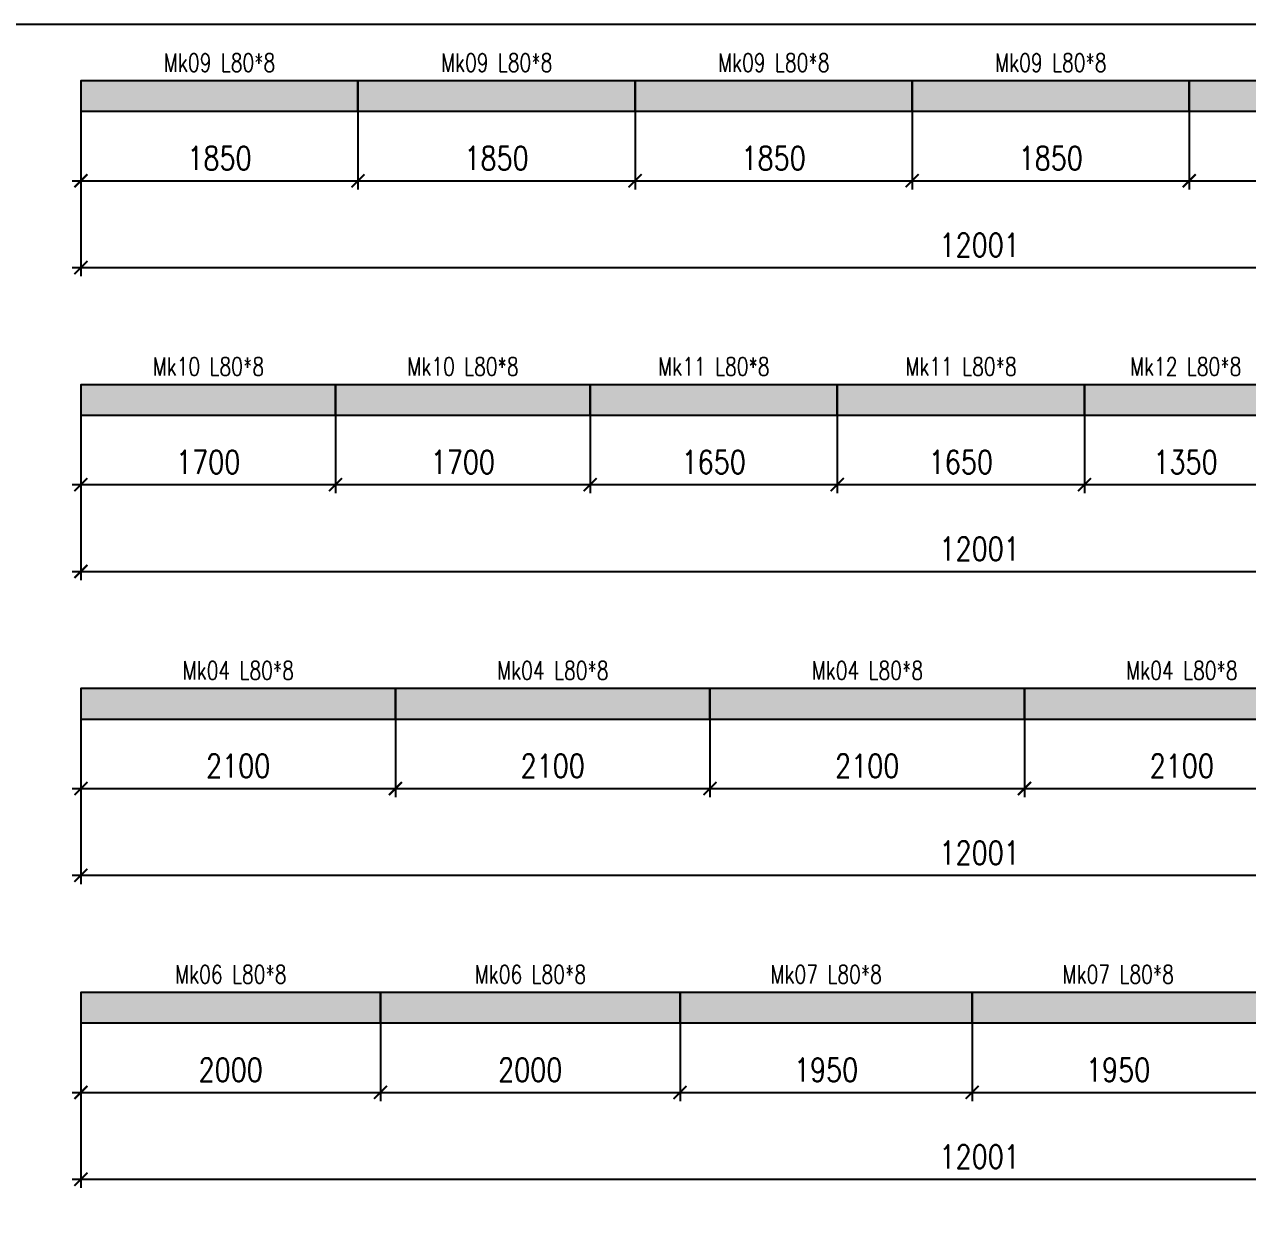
# Model space of a CAD drawing. Header units: millimetres. Extents: x -56 to 421004, y -1 to 91234.
# Drawn here: x 237506 to 245672, y 70540 to 78453 of the extents above; entities that cross this region are included whole.
import ezdxf
from ezdxf.enums import TextEntityAlignment as Align

# ---------------------------------------------------------------- set-up
doc = ezdxf.new("R2010")
doc.units = ezdxf.units.MM
doc.styles.add('EasyCutStyle', font='romans.shx', dxfattribs={"width": 0.8})
doc.styles.add('EasyCutStyleOptimezeBars', font='Romans.shx', dxfattribs={"width": 0.8})
doc.dimstyles.new('EasyCutDimOptimezeBars', dxfattribs={"dimscale": 57.971, "dimtxt": 2.7, "dimasz": 1.5, "dimexe": 1, "dimexo": 0, "dimgap": 1.25, "dimtad": 1, "dimdec": 1, "dimrnd": 0.5, "dimzin": 12, "dimdsep": 46, "dimtxsty": 'EasyCutStyleOptimezeBars', "dimblk": 'ARCHTICK', "dimblk1": 'ARCHTICK', "dimblk2": 'ARCHTICK', "dimcen": 1, "dimdle": 1, "dimclrd": 1, "dimclre": 1, "dimclrt": 3, "dimadec": 3, "dimazin": 0, "dimtfac": 1, "dimtdec": 1, "dimtix": 1, "dimtmove": 0, "dimatfit": 3, "dimfxl": 1, "dimtfill": 1, "dimtolj": 1, "dimtzin": 0, "dimarcsym": 0})

# ---------------------------------------------------------------- blocks, each defined once
blk = doc.blocks.new('_ArchTick')
at = {"color": 0, "linetype": 'ByBlock', "const_width": 0.15}
blk.add_lwpolyline([(-0.5, -0.5), (0.5, 0.5)], dxfattribs=at)
blk = doc.blocks.new('*D1403')
at = {"color": 1, "lineweight": -2}
for p, q in [((237883.3, 77873.4), (237883.3, 77351.7)), ((239733.3, 77873.4), (239733.3, 77351.7)), ((237825.3, 77409.6), (239791.3, 77409.6))]:
    blk.add_line(p, q, dxfattribs=at)
at = {"layer": 'Defpoints', "color": 0}
for p in [(237883.3, 77873.4), (239733.3, 77873.4), (239733.3, 77409.6)]:
    blk.add_point(p, dxfattribs=at)
at = {"color": 1, "lineweight": -2, "xscale": 86.9637, "yscale": 86.9637, "zscale": 86.9637, "rotation": 180}
blk.add_blockref('_ArchTick', (237883.3, 77409.6), dxfattribs=at)
at = {"color": 1, "lineweight": -2, "xscale": 86.9637, "yscale": 86.9637, "zscale": 86.9637}
blk.add_blockref('_ArchTick', (239733.3, 77409.6), dxfattribs=at)
at = {"color": 3, "insert": (238808.3, 77560.4), "char_height": 156.53, "attachment_point": 5, "style": 'EasyCutStyleOptimezeBars', "bg_fill": 3, "box_fill_scale": 1.1, "bg_fill_color": 256, "bg_fill_true_color": 13158600, "bg_fill_transparency": 3211264}
blk.add_mtext('\\A1;1850', dxfattribs=at)
blk = doc.blocks.new('*D1404')
at = {"color": 1, "lineweight": -2}
for p, q in [((239733.3, 77873.4), (239733.3, 77351.7)), ((241583.3, 77873.4), (241583.3, 77351.7)), ((239675.3, 77409.6), (241641.3, 77409.6))]:
    blk.add_line(p, q, dxfattribs=at)
at = {"layer": 'Defpoints', "color": 0}
for p in [(239733.3, 77873.4), (241583.3, 77873.4), (241583.3, 77409.6)]:
    blk.add_point(p, dxfattribs=at)
at = {"color": 1, "lineweight": -2, "xscale": 86.9637, "yscale": 86.9637, "zscale": 86.9637, "rotation": 180}
blk.add_blockref('_ArchTick', (239733.3, 77409.6), dxfattribs=at)
at = {"color": 1, "lineweight": -2, "xscale": 86.9637, "yscale": 86.9637, "zscale": 86.9637}
blk.add_blockref('_ArchTick', (241583.3, 77409.6), dxfattribs=at)
at = {"color": 3, "insert": (240658.3, 77560.4), "char_height": 156.53, "attachment_point": 5, "style": 'EasyCutStyleOptimezeBars', "bg_fill": 3, "box_fill_scale": 1.1, "bg_fill_color": 256, "bg_fill_true_color": 13158600, "bg_fill_transparency": 12968988}
blk.add_mtext('\\A1;1850', dxfattribs=at)
blk = doc.blocks.new('*D1405')
at = {"color": 1, "lineweight": -2}
for p, q in [((241583.3, 77873.4), (241583.3, 77351.7)), ((243433.3, 77873.4), (243433.3, 77351.7)), ((241525.3, 77409.6), (243491.3, 77409.6))]:
    blk.add_line(p, q, dxfattribs=at)
at = {"layer": 'Defpoints', "color": 0}
for p in [(241583.3, 77873.4), (243433.3, 77873.4), (243433.3, 77409.6)]:
    blk.add_point(p, dxfattribs=at)
at = {"color": 1, "lineweight": -2, "xscale": 86.9637, "yscale": 86.9637, "zscale": 86.9637, "rotation": 180}
blk.add_blockref('_ArchTick', (241583.3, 77409.6), dxfattribs=at)
at = {"color": 1, "lineweight": -2, "xscale": 86.9637, "yscale": 86.9637, "zscale": 86.9637}
blk.add_blockref('_ArchTick', (243433.3, 77409.6), dxfattribs=at)
at = {"color": 3, "insert": (242508.3, 77560.4), "char_height": 156.53, "attachment_point": 5, "style": 'EasyCutStyleOptimezeBars', "bg_fill": 3, "box_fill_scale": 1.1, "bg_fill_color": 256, "bg_fill_true_color": 13158600, "bg_fill_transparency": 3211264}
blk.add_mtext('\\A1;1850', dxfattribs=at)
blk = doc.blocks.new('*D1406')
at = {"color": 1, "lineweight": -2}
for p, q in [((243433.3, 77873.4), (243433.3, 77351.7)), ((245283.3, 77873.4), (245283.3, 77351.7)), ((243375.3, 77409.6), (245341.3, 77409.6))]:
    blk.add_line(p, q, dxfattribs=at)
at = {"layer": 'Defpoints', "color": 0}
for p in [(243433.3, 77873.4), (245283.3, 77873.4), (245283.3, 77409.6)]:
    blk.add_point(p, dxfattribs=at)
at = {"color": 1, "lineweight": -2, "xscale": 86.9637, "yscale": 86.9637, "zscale": 86.9637, "rotation": 180}
blk.add_blockref('_ArchTick', (243433.3, 77409.6), dxfattribs=at)
at = {"color": 1, "lineweight": -2, "xscale": 86.9637, "yscale": 86.9637, "zscale": 86.9637}
blk.add_blockref('_ArchTick', (245283.3, 77409.6), dxfattribs=at)
at = {"color": 3, "insert": (244358.3, 77560.4), "char_height": 156.53, "attachment_point": 5, "style": 'EasyCutStyleOptimezeBars', "bg_fill": 3, "box_fill_scale": 1.1, "bg_fill_color": 256, "bg_fill_true_color": 13158600, "bg_fill_transparency": 0}
blk.add_mtext('\\A1;1850', dxfattribs=at)
blk = doc.blocks.new('*D1407')
at = {"color": 1, "lineweight": -2}
for p, q in [((245283.3, 77873.4), (245283.3, 77351.7)), ((246983.3, 77873.4), (246983.3, 77351.7)), ((245225.3, 77409.6), (247041.3, 77409.6))]:
    blk.add_line(p, q, dxfattribs=at)
at = {"layer": 'Defpoints', "color": 0}
for p in [(245283.3, 77873.4), (246983.3, 77873.4), (246983.3, 77409.6)]:
    blk.add_point(p, dxfattribs=at)
at = {"color": 1, "lineweight": -2, "xscale": 86.9637, "yscale": 86.9637, "zscale": 86.9637, "rotation": 180}
blk.add_blockref('_ArchTick', (245283.3, 77409.6), dxfattribs=at)
at = {"color": 1, "lineweight": -2, "xscale": 86.9637, "yscale": 86.9637, "zscale": 86.9637}
blk.add_blockref('_ArchTick', (246983.3, 77409.6), dxfattribs=at)
at = {"color": 3, "insert": (246133.3, 77560.4), "char_height": 156.53, "attachment_point": 5, "style": 'EasyCutStyleOptimezeBars', "bg_fill": 3, "box_fill_scale": 1.1, "bg_fill_color": 256, "bg_fill_true_color": 13158600, "bg_fill_transparency": 13262240}
blk.add_mtext('\\A1;1700', dxfattribs=at)
blk = doc.blocks.new('*D1411')
at = {"color": 1, "lineweight": -2}
for p, q in [((237883.3, 77873.4), (237883.3, 76771.9)), ((249884.3, 77873.4), (249884.3, 76771.9)), ((237825.3, 76829.9), (249942.3, 76829.9))]:
    blk.add_line(p, q, dxfattribs=at)
at = {"layer": 'Defpoints', "color": 0}
for p in [(237883.3, 77873.4), (249884.3, 77873.4), (249884.3, 76829.9)]:
    blk.add_point(p, dxfattribs=at)
at = {"color": 1, "lineweight": -2, "xscale": 86.9637, "yscale": 86.9637, "zscale": 86.9637, "rotation": 180}
blk.add_blockref('_ArchTick', (237883.3, 76829.9), dxfattribs=at)
at = {"color": 1, "lineweight": -2, "xscale": 86.9637, "yscale": 86.9637, "zscale": 86.9637}
blk.add_blockref('_ArchTick', (249884.3, 76829.9), dxfattribs=at)
at = {"color": 3, "insert": (243883.8, 76980.6), "char_height": 156.53, "attachment_point": 5, "style": 'EasyCutStyleOptimezeBars', "bg_fill": 3, "box_fill_scale": 1.1, "bg_fill_color": 256, "bg_fill_true_color": 13158600, "bg_fill_transparency": 4837208}
blk.add_mtext('\\A1;12001', dxfattribs=at)
blk = doc.blocks.new('*D1412')
at = {"color": 1, "lineweight": -2}
for p, q in [((237883.3, 75844.3), (237883.3, 75322.5)), ((239583.3, 75844.3), (239583.3, 75322.5)), ((237825.3, 75380.5), (239641.3, 75380.5))]:
    blk.add_line(p, q, dxfattribs=at)
at = {"layer": 'Defpoints', "color": 0}
for p in [(237883.3, 75844.3), (239583.3, 75844.3), (239583.3, 75380.5)]:
    blk.add_point(p, dxfattribs=at)
at = {"color": 1, "lineweight": -2, "xscale": 86.9637, "yscale": 86.9637, "zscale": 86.9637, "rotation": 180}
blk.add_blockref('_ArchTick', (237883.3, 75380.5), dxfattribs=at)
at = {"color": 1, "lineweight": -2, "xscale": 86.9637, "yscale": 86.9637, "zscale": 86.9637}
blk.add_blockref('_ArchTick', (239583.3, 75380.5), dxfattribs=at)
at = {"color": 3, "insert": (238733.3, 75531.2), "char_height": 156.53, "attachment_point": 5, "style": 'EasyCutStyleOptimezeBars', "bg_fill": 3, "box_fill_scale": 1.1, "bg_fill_color": 256, "bg_fill_true_color": 13158600, "bg_fill_transparency": 13158460}
blk.add_mtext('\\A1;1700', dxfattribs=at)
blk = doc.blocks.new('*D1413')
at = {"color": 1, "lineweight": -2}
for p, q in [((239583.3, 75844.3), (239583.3, 75322.5)), ((241283.3, 75844.3), (241283.3, 75322.5)), ((239525.3, 75380.5), (241341.3, 75380.5))]:
    blk.add_line(p, q, dxfattribs=at)
at = {"layer": 'Defpoints', "color": 0}
for p in [(239583.3, 75844.3), (241283.3, 75844.3), (241283.3, 75380.5)]:
    blk.add_point(p, dxfattribs=at)
at = {"color": 1, "lineweight": -2, "xscale": 86.9637, "yscale": 86.9637, "zscale": 86.9637, "rotation": 180}
blk.add_blockref('_ArchTick', (239583.3, 75380.5), dxfattribs=at)
at = {"color": 1, "lineweight": -2, "xscale": 86.9637, "yscale": 86.9637, "zscale": 86.9637}
blk.add_blockref('_ArchTick', (241283.3, 75380.5), dxfattribs=at)
at = {"color": 3, "insert": (240433.3, 75531.2), "char_height": 156.53, "attachment_point": 5, "style": 'EasyCutStyleOptimezeBars', "bg_fill": 3, "box_fill_scale": 1.1, "bg_fill_color": 256, "bg_fill_true_color": 13158600, "bg_fill_transparency": 15591304}
blk.add_mtext('\\A1;1700', dxfattribs=at)
blk = doc.blocks.new('*D1414')
at = {"color": 1, "lineweight": -2}
for p, q in [((241283.3, 75844.3), (241283.3, 75322.5)), ((242933.3, 75844.3), (242933.3, 75322.5)), ((241225.3, 75380.5), (242991.3, 75380.5))]:
    blk.add_line(p, q, dxfattribs=at)
at = {"layer": 'Defpoints', "color": 0}
for p in [(241283.3, 75844.3), (242933.3, 75844.3), (242933.3, 75380.5)]:
    blk.add_point(p, dxfattribs=at)
at = {"color": 1, "lineweight": -2, "xscale": 86.9637, "yscale": 86.9637, "zscale": 86.9637, "rotation": 180}
blk.add_blockref('_ArchTick', (241283.3, 75380.5), dxfattribs=at)
at = {"color": 1, "lineweight": -2, "xscale": 86.9637, "yscale": 86.9637, "zscale": 86.9637}
blk.add_blockref('_ArchTick', (242933.3, 75380.5), dxfattribs=at)
at = {"color": 3, "insert": (242108.3, 75531.2), "char_height": 156.53, "attachment_point": 5, "style": 'EasyCutStyleOptimezeBars', "bg_fill": 3, "box_fill_scale": 1.1, "bg_fill_color": 256, "bg_fill_true_color": 13158600, "bg_fill_transparency": 13549520}
blk.add_mtext('\\A1;1650', dxfattribs=at)
blk = doc.blocks.new('*D1415')
at = {"color": 1, "lineweight": -2}
for p, q in [((242933.3, 75844.3), (242933.3, 75322.5)), ((244583.3, 75844.3), (244583.3, 75322.5)), ((242875.3, 75380.5), (244641.3, 75380.5))]:
    blk.add_line(p, q, dxfattribs=at)
at = {"layer": 'Defpoints', "color": 0}
for p in [(242933.3, 75844.3), (244583.3, 75844.3), (244583.3, 75380.5)]:
    blk.add_point(p, dxfattribs=at)
at = {"color": 1, "lineweight": -2, "xscale": 86.9637, "yscale": 86.9637, "zscale": 86.9637, "rotation": 180}
blk.add_blockref('_ArchTick', (242933.3, 75380.5), dxfattribs=at)
at = {"color": 1, "lineweight": -2, "xscale": 86.9637, "yscale": 86.9637, "zscale": 86.9637}
blk.add_blockref('_ArchTick', (244583.3, 75380.5), dxfattribs=at)
at = {"color": 3, "insert": (243758.3, 75531.2), "char_height": 156.53, "attachment_point": 5, "style": 'EasyCutStyleOptimezeBars', "bg_fill": 3, "box_fill_scale": 1.1, "bg_fill_color": 256, "bg_fill_true_color": 13158600, "bg_fill_transparency": 4259909}
blk.add_mtext('\\A1;1650', dxfattribs=at)
blk = doc.blocks.new('*D1416')
at = {"color": 1, "lineweight": -2}
for p, q in [((244583.3, 75844.3), (244583.3, 75322.5)), ((245933.3, 75844.3), (245933.3, 75322.5)), ((244525.3, 75380.5), (245991.3, 75380.5))]:
    blk.add_line(p, q, dxfattribs=at)
at = {"layer": 'Defpoints', "color": 0}
for p in [(244583.3, 75844.3), (245933.3, 75844.3), (245933.3, 75380.5)]:
    blk.add_point(p, dxfattribs=at)
at = {"color": 1, "lineweight": -2, "xscale": 86.9637, "yscale": 86.9637, "zscale": 86.9637, "rotation": 180}
blk.add_blockref('_ArchTick', (244583.3, 75380.5), dxfattribs=at)
at = {"color": 1, "lineweight": -2, "xscale": 86.9637, "yscale": 86.9637, "zscale": 86.9637}
blk.add_blockref('_ArchTick', (245933.3, 75380.5), dxfattribs=at)
at = {"color": 3, "insert": (245258.3, 75531.2), "char_height": 156.53, "attachment_point": 5, "style": 'EasyCutStyleOptimezeBars', "bg_fill": 3, "box_fill_scale": 1.1, "bg_fill_color": 256, "bg_fill_true_color": 13158600, "bg_fill_transparency": 0}
blk.add_mtext('\\A1;1350', dxfattribs=at)
blk = doc.blocks.new('*D1421')
at = {"color": 1, "lineweight": -2}
for p, q in [((237883.3, 75844.3), (237883.3, 74742.7)), ((249884.3, 75844.3), (249884.3, 74742.7)), ((237825.3, 74800.7), (249942.3, 74800.7))]:
    blk.add_line(p, q, dxfattribs=at)
at = {"layer": 'Defpoints', "color": 0}
for p in [(237883.3, 75844.3), (249884.3, 75844.3), (249884.3, 74800.7)]:
    blk.add_point(p, dxfattribs=at)
at = {"color": 1, "lineweight": -2, "xscale": 86.9637, "yscale": 86.9637, "zscale": 86.9637, "rotation": 180}
blk.add_blockref('_ArchTick', (237883.3, 74800.7), dxfattribs=at)
at = {"color": 1, "lineweight": -2, "xscale": 86.9637, "yscale": 86.9637, "zscale": 86.9637}
blk.add_blockref('_ArchTick', (249884.3, 74800.7), dxfattribs=at)
at = {"color": 3, "insert": (243883.8, 74951.5), "char_height": 156.53, "attachment_point": 5, "style": 'EasyCutStyleOptimezeBars', "bg_fill": 3, "box_fill_scale": 1.1, "bg_fill_color": 256, "bg_fill_true_color": 13158600, "bg_fill_transparency": 13635904}
blk.add_mtext('\\A1;12001', dxfattribs=at)
blk = doc.blocks.new('*D1422')
at = {"color": 1, "lineweight": -2}
for p, q in [((237883.3, 73815.1), (237883.3, 73293.4)), ((239983.3, 73815.1), (239983.3, 73293.4)), ((237825.3, 73351.3), (240041.3, 73351.3))]:
    blk.add_line(p, q, dxfattribs=at)
at = {"layer": 'Defpoints', "color": 0}
for p in [(237883.3, 73815.1), (239983.3, 73815.1), (239983.3, 73351.3)]:
    blk.add_point(p, dxfattribs=at)
at = {"color": 1, "lineweight": -2, "xscale": 86.9637, "yscale": 86.9637, "zscale": 86.9637, "rotation": 180}
blk.add_blockref('_ArchTick', (237883.3, 73351.3), dxfattribs=at)
at = {"color": 1, "lineweight": -2, "xscale": 86.9637, "yscale": 86.9637, "zscale": 86.9637}
blk.add_blockref('_ArchTick', (239983.3, 73351.3), dxfattribs=at)
at = {"color": 3, "insert": (238933.3, 73502.1), "char_height": 156.53, "attachment_point": 5, "style": 'EasyCutStyleOptimezeBars', "bg_fill": 3, "box_fill_scale": 1.1, "bg_fill_color": 256, "bg_fill_true_color": 13158600, "bg_fill_transparency": 16640427}
blk.add_mtext('\\A1;2100', dxfattribs=at)
blk = doc.blocks.new('*D1423')
at = {"color": 1, "lineweight": -2}
for p, q in [((239983.3, 73815.1), (239983.3, 73293.4)), ((242083.3, 73815.1), (242083.3, 73293.4)), ((239925.3, 73351.3), (242141.3, 73351.3))]:
    blk.add_line(p, q, dxfattribs=at)
at = {"layer": 'Defpoints', "color": 0}
for p in [(239983.3, 73815.1), (242083.3, 73815.1), (242083.3, 73351.3)]:
    blk.add_point(p, dxfattribs=at)
at = {"color": 1, "lineweight": -2, "xscale": 86.9637, "yscale": 86.9637, "zscale": 86.9637, "rotation": 180}
blk.add_blockref('_ArchTick', (239983.3, 73351.3), dxfattribs=at)
at = {"color": 1, "lineweight": -2, "xscale": 86.9637, "yscale": 86.9637, "zscale": 86.9637}
blk.add_blockref('_ArchTick', (242083.3, 73351.3), dxfattribs=at)
at = {"color": 3, "insert": (241033.3, 73502.1), "char_height": 156.53, "attachment_point": 5, "style": 'EasyCutStyleOptimezeBars', "bg_fill": 3, "box_fill_scale": 1.1, "bg_fill_color": 256, "bg_fill_true_color": 13158600, "bg_fill_transparency": 1813408}
blk.add_mtext('\\A1;2100', dxfattribs=at)
blk = doc.blocks.new('*D1424')
at = {"color": 1, "lineweight": -2}
for p, q in [((242083.3, 73815.1), (242083.3, 73293.4)), ((244183.3, 73815.1), (244183.3, 73293.4)), ((242025.3, 73351.3), (244241.3, 73351.3))]:
    blk.add_line(p, q, dxfattribs=at)
at = {"layer": 'Defpoints', "color": 0}
for p in [(242083.3, 73815.1), (244183.3, 73815.1), (244183.3, 73351.3)]:
    blk.add_point(p, dxfattribs=at)
at = {"color": 1, "lineweight": -2, "xscale": 86.9637, "yscale": 86.9637, "zscale": 86.9637, "rotation": 180}
blk.add_blockref('_ArchTick', (242083.3, 73351.3), dxfattribs=at)
at = {"color": 1, "lineweight": -2, "xscale": 86.9637, "yscale": 86.9637, "zscale": 86.9637}
blk.add_blockref('_ArchTick', (244183.3, 73351.3), dxfattribs=at)
at = {"color": 3, "insert": (243133.3, 73502.1), "char_height": 156.53, "attachment_point": 5, "style": 'EasyCutStyleOptimezeBars', "bg_fill": 3, "box_fill_scale": 1.1, "bg_fill_color": 256, "bg_fill_true_color": 13158600, "bg_fill_transparency": 13799952}
blk.add_mtext('\\A1;2100', dxfattribs=at)
blk = doc.blocks.new('*D1425')
at = {"color": 1, "lineweight": -2}
for p, q in [((244183.3, 73815.1), (244183.3, 73293.4)), ((246283.3, 73815.1), (246283.3, 73293.4)), ((244125.3, 73351.3), (246341.3, 73351.3))]:
    blk.add_line(p, q, dxfattribs=at)
at = {"layer": 'Defpoints', "color": 0}
for p in [(244183.3, 73815.1), (246283.3, 73815.1), (246283.3, 73351.3)]:
    blk.add_point(p, dxfattribs=at)
at = {"color": 1, "lineweight": -2, "xscale": 86.9637, "yscale": 86.9637, "zscale": 86.9637, "rotation": 180}
blk.add_blockref('_ArchTick', (244183.3, 73351.3), dxfattribs=at)
at = {"color": 1, "lineweight": -2, "xscale": 86.9637, "yscale": 86.9637, "zscale": 86.9637}
blk.add_blockref('_ArchTick', (246283.3, 73351.3), dxfattribs=at)
at = {"color": 3, "insert": (245233.3, 73502.1), "char_height": 156.53, "attachment_point": 5, "style": 'EasyCutStyleOptimezeBars', "bg_fill": 3, "box_fill_scale": 1.1, "bg_fill_color": 256, "bg_fill_true_color": 13158600, "bg_fill_transparency": 13808480}
blk.add_mtext('\\A1;2100', dxfattribs=at)
blk = doc.blocks.new('*D1429')
at = {"color": 1, "lineweight": -2}
for p, q in [((237883.3, 73815.1), (237883.3, 72713.6)), ((249884.3, 73815.1), (249884.3, 72713.6)), ((237825.3, 72771.6), (249942.3, 72771.6))]:
    blk.add_line(p, q, dxfattribs=at)
at = {"layer": 'Defpoints', "color": 0}
for p in [(237883.3, 73815.1), (249884.3, 73815.1), (249884.3, 72771.6)]:
    blk.add_point(p, dxfattribs=at)
at = {"color": 1, "lineweight": -2, "xscale": 86.9637, "yscale": 86.9637, "zscale": 86.9637, "rotation": 180}
blk.add_blockref('_ArchTick', (237883.3, 72771.6), dxfattribs=at)
at = {"color": 1, "lineweight": -2, "xscale": 86.9637, "yscale": 86.9637, "zscale": 86.9637}
blk.add_blockref('_ArchTick', (249884.3, 72771.6), dxfattribs=at)
at = {"color": 3, "insert": (243883.8, 72922.3), "char_height": 156.53, "attachment_point": 5, "style": 'EasyCutStyleOptimezeBars', "bg_fill": 3, "box_fill_scale": 1.1, "bg_fill_color": 256, "bg_fill_true_color": 13158600, "bg_fill_transparency": 13876240}
blk.add_mtext('\\A1;12001', dxfattribs=at)
blk = doc.blocks.new('*D1430')
at = {"color": 1, "lineweight": -2}
for p, q in [((237883.3, 71786), (237883.3, 71264.2)), ((239883.3, 71786), (239883.3, 71264.2)), ((237825.3, 71322.2), (239941.3, 71322.2))]:
    blk.add_line(p, q, dxfattribs=at)
at = {"layer": 'Defpoints', "color": 0}
for p in [(237883.3, 71786), (239883.3, 71786), (239883.3, 71322.2)]:
    blk.add_point(p, dxfattribs=at)
at = {"color": 1, "lineweight": -2, "xscale": 86.9637, "yscale": 86.9637, "zscale": 86.9637, "rotation": 180}
blk.add_blockref('_ArchTick', (237883.3, 71322.2), dxfattribs=at)
at = {"color": 1, "lineweight": -2, "xscale": 86.9637, "yscale": 86.9637, "zscale": 86.9637}
blk.add_blockref('_ArchTick', (239883.3, 71322.2), dxfattribs=at)
at = {"color": 3, "insert": (238883.3, 71472.9), "char_height": 156.53, "attachment_point": 5, "style": 'EasyCutStyleOptimezeBars', "bg_fill": 3, "box_fill_scale": 1.1, "bg_fill_color": 256, "bg_fill_true_color": 13158600, "bg_fill_transparency": 15598012}
blk.add_mtext('\\A1;2000', dxfattribs=at)
blk = doc.blocks.new('*D1431')
at = {"color": 1, "lineweight": -2}
for p, q in [((239883.3, 71786), (239883.3, 71264.2)), ((241883.3, 71786), (241883.3, 71264.2)), ((239825.3, 71322.2), (241941.3, 71322.2))]:
    blk.add_line(p, q, dxfattribs=at)
at = {"layer": 'Defpoints', "color": 0}
for p in [(239883.3, 71786), (241883.3, 71786), (241883.3, 71322.2)]:
    blk.add_point(p, dxfattribs=at)
at = {"color": 1, "lineweight": -2, "xscale": 86.9637, "yscale": 86.9637, "zscale": 86.9637, "rotation": 180}
blk.add_blockref('_ArchTick', (239883.3, 71322.2), dxfattribs=at)
at = {"color": 1, "lineweight": -2, "xscale": 86.9637, "yscale": 86.9637, "zscale": 86.9637}
blk.add_blockref('_ArchTick', (241883.3, 71322.2), dxfattribs=at)
at = {"color": 3, "insert": (240883.3, 71472.9), "char_height": 156.53, "attachment_point": 5, "style": 'EasyCutStyleOptimezeBars', "bg_fill": 3, "box_fill_scale": 1.1, "bg_fill_color": 256, "bg_fill_true_color": 13158600, "bg_fill_transparency": 2003288}
blk.add_mtext('\\A1;2000', dxfattribs=at)
blk = doc.blocks.new('*D1432')
at = {"color": 1, "lineweight": -2}
for p, q in [((241883.3, 71786), (241883.3, 71264.2)), ((243833.3, 71786), (243833.3, 71264.2)), ((241825.3, 71322.2), (243891.3, 71322.2))]:
    blk.add_line(p, q, dxfattribs=at)
at = {"layer": 'Defpoints', "color": 0}
for p in [(241883.3, 71786), (243833.3, 71786), (243833.3, 71322.2)]:
    blk.add_point(p, dxfattribs=at)
at = {"color": 1, "lineweight": -2, "xscale": 86.9637, "yscale": 86.9637, "zscale": 86.9637, "rotation": 180}
blk.add_blockref('_ArchTick', (241883.3, 71322.2), dxfattribs=at)
at = {"color": 1, "lineweight": -2, "xscale": 86.9637, "yscale": 86.9637, "zscale": 86.9637}
blk.add_blockref('_ArchTick', (243833.3, 71322.2), dxfattribs=at)
at = {"color": 3, "insert": (242858.3, 71472.9), "char_height": 156.53, "attachment_point": 5, "style": 'EasyCutStyleOptimezeBars', "bg_fill": 3, "box_fill_scale": 1.1, "bg_fill_color": 256, "bg_fill_true_color": 13158600, "bg_fill_transparency": 15601108}
blk.add_mtext('\\A1;1950', dxfattribs=at)
blk = doc.blocks.new('*D1433')
at = {"color": 1, "lineweight": -2}
for p, q in [((243833.3, 71786), (243833.3, 71264.2)), ((245783.3, 71786), (245783.3, 71264.2)), ((243775.3, 71322.2), (245841.3, 71322.2))]:
    blk.add_line(p, q, dxfattribs=at)
at = {"layer": 'Defpoints', "color": 0}
for p in [(243833.3, 71786), (245783.3, 71786), (245783.3, 71322.2)]:
    blk.add_point(p, dxfattribs=at)
at = {"color": 1, "lineweight": -2, "xscale": 86.9637, "yscale": 86.9637, "zscale": 86.9637, "rotation": 180}
blk.add_blockref('_ArchTick', (243833.3, 71322.2), dxfattribs=at)
at = {"color": 1, "lineweight": -2, "xscale": 86.9637, "yscale": 86.9637, "zscale": 86.9637}
blk.add_blockref('_ArchTick', (245783.3, 71322.2), dxfattribs=at)
at = {"color": 3, "insert": (244808.3, 71472.9), "char_height": 156.53, "attachment_point": 5, "style": 'EasyCutStyleOptimezeBars', "bg_fill": 3, "box_fill_scale": 1.1, "bg_fill_color": 256, "bg_fill_true_color": 13158600, "bg_fill_transparency": 0}
blk.add_mtext('\\A1;1950', dxfattribs=at)
blk = doc.blocks.new('*D1437')
at = {"color": 1, "lineweight": -2}
for p, q in [((237883.3, 71786), (237883.3, 70684.4)), ((249884.3, 71786), (249884.3, 70684.4)), ((237825.3, 70742.4), (249942.3, 70742.4))]:
    blk.add_line(p, q, dxfattribs=at)
at = {"layer": 'Defpoints', "color": 0}
for p in [(237883.3, 71786), (249884.3, 71786), (249884.3, 70742.4)]:
    blk.add_point(p, dxfattribs=at)
at = {"color": 1, "lineweight": -2, "xscale": 86.9637, "yscale": 86.9637, "zscale": 86.9637, "rotation": 180}
blk.add_blockref('_ArchTick', (237883.3, 70742.4), dxfattribs=at)
at = {"color": 1, "lineweight": -2, "xscale": 86.9637, "yscale": 86.9637, "zscale": 86.9637}
blk.add_blockref('_ArchTick', (249884.3, 70742.4), dxfattribs=at)
at = {"color": 3, "insert": (243883.8, 70893.2), "char_height": 156.53, "attachment_point": 5, "style": 'EasyCutStyleOptimezeBars', "bg_fill": 3, "box_fill_scale": 1.1, "bg_fill_color": 256, "bg_fill_true_color": 13158600, "bg_fill_transparency": 13693740}
blk.add_mtext('\\A1;12001', dxfattribs=at)

msp = doc.modelspace()

# ---------------------------------------------------------------- linework, layer by layer
at = {"color": 5}
msp.add_lwpolyline([(233245.22, 66278.28), (250464.03, 66278.28), (250464.03, 78453.2), (233245.22, 78453.2)], close=True, dxfattribs=at)
at = {"color": 231, "true_color": 0xfd58be}
for points in [[(237883.28, 77873.44), (249884.28, 77873.44), (249884.28, 78076.36), (237883.28, 78076.36)], [(237883.28, 75844.29), (249884.28, 75844.29), (249884.28, 76047.2), (237883.28, 76047.2)], [(237883.28, 73815.14), (249884.28, 73815.14), (249884.28, 74018.05), (237883.28, 74018.05)], [(237883.28, 71785.98), (249884.28, 71785.98), (249884.28, 71988.9), (237883.28, 71988.9)]]:
    msp.add_lwpolyline(points, close=True, dxfattribs=at)
at = {"color": 7}
for points in [[(237883.28, 77873.44), (239733.28, 77873.44), (239733.28, 78076.36), (237883.28, 78076.36)], [(239733.28, 77873.44), (241583.28, 77873.44), (241583.28, 78076.36), (239733.28, 78076.36)], [(241583.28, 77873.44), (243433.28, 77873.44), (243433.28, 78076.36), (241583.28, 78076.36)], [(243433.28, 77873.44), (245283.28, 77873.44), (245283.28, 78076.36), (243433.28, 78076.36)], [(245283.28, 77873.44), (246983.28, 77873.44), (246983.28, 78076.36), (245283.28, 78076.36)], [(237883.28, 75844.29), (239583.28, 75844.29), (239583.28, 76047.2), (237883.28, 76047.2)], [(239583.28, 75844.29), (241283.28, 75844.29), (241283.28, 76047.2), (239583.28, 76047.2)], [(241283.28, 75844.29), (242933.28, 75844.29), (242933.28, 76047.2), (241283.28, 76047.2)], [(242933.28, 75844.29), (244583.28, 75844.29), (244583.28, 76047.2), (242933.28, 76047.2)], [(244583.28, 75844.29), (245933.28, 75844.29), (245933.28, 76047.2), (244583.28, 76047.2)], [(237883.28, 73815.14), (239983.28, 73815.14), (239983.28, 74018.05), (237883.28, 74018.05)], [(239983.28, 73815.14), (242083.28, 73815.14), (242083.28, 74018.05), (239983.28, 74018.05)], [(242083.28, 73815.14), (244183.28, 73815.14), (244183.28, 74018.05), (242083.28, 74018.05)], [(244183.28, 73815.14), (246283.28, 73815.14), (246283.28, 74018.05), (244183.28, 74018.05)], [(237883.28, 71785.98), (239883.28, 71785.98), (239883.28, 71988.9), (237883.28, 71988.9)], [(239883.28, 71785.98), (241883.28, 71785.98), (241883.28, 71988.9), (239883.28, 71988.9)], [(241883.28, 71785.98), (243833.28, 71785.98), (243833.28, 71988.9), (241883.28, 71988.9)], [(243833.28, 71785.98), (245783.28, 71785.98), (245783.28, 71988.9), (243833.28, 71988.9)]]:
    msp.add_lwpolyline(points, close=True, dxfattribs=at)
at = {"color": 54, "true_color": 0x9f8817}
for points in [[(237883.28, 77873.44), (239733.28, 77873.44), (237883.28, 78076.36), (239733.28, 78076.36)], [(239733.28, 77873.44), (241583.28, 77873.44), (239733.28, 78076.36), (241583.28, 78076.36)], [(241583.28, 77873.44), (243433.28, 77873.44), (241583.28, 78076.36), (243433.28, 78076.36)], [(243433.28, 77873.44), (245283.28, 77873.44), (243433.28, 78076.36), (245283.28, 78076.36)]]:
    msp.add_solid(points, dxfattribs=at)
at = {"color": 44, "true_color": 0x9c7d17}
for points in [[(245283.28, 77873.44), (246983.28, 77873.44), (245283.28, 78076.36), (246983.28, 78076.36)], [(237883.28, 75844.29), (239583.28, 75844.29), (237883.28, 76047.2), (239583.28, 76047.2)], [(239583.28, 75844.29), (241283.28, 75844.29), (239583.28, 76047.2), (241283.28, 76047.2)]]:
    msp.add_solid(points, dxfattribs=at)
at = {"color": 44, "true_color": 0x9b7917}
for points in [[(241283.28, 75844.29), (242933.28, 75844.29), (241283.28, 76047.2), (242933.28, 76047.2)], [(242933.28, 75844.29), (244583.28, 75844.29), (242933.28, 76047.2), (244583.28, 76047.2)]]:
    msp.add_solid(points, dxfattribs=at)
at = {"color": 44, "true_color": 0x976517}
msp.add_solid([(244583.28, 75844.29), (245933.28, 75844.29), (244583.28, 76047.2), (245933.28, 76047.2)], dxfattribs=at)
at = {"color": 54, "true_color": 0xa39a17}
for points in [[(237883.28, 73815.14), (239983.28, 73815.14), (237883.28, 74018.05), (239983.28, 74018.05)], [(239983.28, 73815.14), (242083.28, 73815.14), (239983.28, 74018.05), (242083.28, 74018.05)], [(242083.28, 73815.14), (244183.28, 73815.14), (242083.28, 74018.05), (244183.28, 74018.05)], [(244183.28, 73815.14), (246283.28, 73815.14), (244183.28, 74018.05), (246283.28, 74018.05)]]:
    msp.add_solid(points, dxfattribs=at)
at = {"color": 54, "true_color": 0xa19317}
for points in [[(237883.28, 71785.98), (239883.28, 71785.98), (237883.28, 71988.9), (239883.28, 71988.9)], [(239883.28, 71785.98), (241883.28, 71785.98), (239883.28, 71988.9), (241883.28, 71988.9)]]:
    msp.add_solid(points, dxfattribs=at)
at = {"color": 54, "true_color": 0xa08f17}
for points in [[(241883.28, 71785.98), (243833.28, 71785.98), (241883.28, 71988.9), (243833.28, 71988.9)], [(243833.28, 71785.98), (245783.28, 71785.98), (243833.28, 71988.9), (245783.28, 71988.9)]]:
    msp.add_solid(points, dxfattribs=at)

# ---------------------------------------------------------------- texts
at = {"style": 'EasyCutStyle', "width": 0.75}
for s, p in [('Mk09 L80*8', (238809.28, 78137.23)), ('Mk09 L80*8', (240659.28, 78137.23)), ('Mk09 L80*8', (242509.28, 78137.23)), ('Mk09 L80*8', (244359.28, 78137.23)), ('Mk10 L80*8', (238734.28, 76108.08)), ('Mk10 L80*8', (240434.28, 76108.08)), ('Mk11 L80*8', (242109.28, 76108.08)), ('Mk11 L80*8', (243759.28, 76108.08)), ('Mk12 L80*8', (245259.28, 76108.08)), ('Mk04 L80*8', (238934.28, 74078.93)), ('Mk04 L80*8', (241034.28, 74078.93)), ('Mk04 L80*8', (243134.28, 74078.93)), ('Mk04 L80*8', (245234.28, 74078.93)), ('Mk06 L80*8', (238884.28, 72049.77)), ('Mk06 L80*8', (240884.28, 72049.77)), ('Mk07 L80*8', (242859.28, 72049.77)), ('Mk07 L80*8', (244809.28, 72049.77))]:
    msp.add_text(s, height=121.749, dxfattribs=at).set_placement(p, align=Align.CENTER)

# ---------------------------------------------------------------- next in the draw order: dimensions: what is measured, and where the dimension line sits
for base, p1, p2, picture, middle in [((239733.28, 77409.64), (237883.28, 77873.44), (239733.28, 77873.44), '*D1403', (238808.28, 77560.37)), ((239583.28, 75380.48), (237883.28, 75844.29), (239583.28, 75844.29), '*D1412', (238733.28, 75531.22)), ((239983.28, 73351.33), (237883.28, 73815.14), (239983.28, 73815.14), '*D1422', (238933.28, 73502.07)), ((239883.28, 71322.18), (237883.28, 71785.98), (239883.28, 71785.98), '*D1430', (238883.28, 71472.91))]:
    dim = msp.add_linear_dim(base=base, p1=p1, p2=p2, dimstyle='EasyCutDimOptimezeBars', override={"dimscale": 57.9758, "dimtad": 1})
    dim.commit()
    dim.dimension.update_dxf_attribs({"geometry": picture, "text_midpoint": middle})

# ---------------------------------------------------------------- next in the draw order: dimensions: what is measured, and where the dimension line sits
for base, p1, p2, picture, middle in [((241583.28, 77409.64), (239733.28, 77873.44), (241583.28, 77873.44), '*D1404', (240658.28, 77560.37)), ((241283.28, 75380.48), (239583.28, 75844.29), (241283.28, 75844.29), '*D1413', (240433.28, 75531.22)), ((242083.28, 73351.33), (239983.28, 73815.14), (242083.28, 73815.14), '*D1423', (241033.28, 73502.07)), ((241883.28, 71322.18), (239883.28, 71785.98), (241883.28, 71785.98), '*D1431', (240883.28, 71472.91))]:
    dim = msp.add_linear_dim(base=base, p1=p1, p2=p2, dimstyle='EasyCutDimOptimezeBars', override={"dimscale": 57.9758, "dimtad": 1})
    dim.commit()
    dim.dimension.update_dxf_attribs({"geometry": picture, "text_midpoint": middle})

# ---------------------------------------------------------------- next in the draw order: dimensions: what is measured, and where the dimension line sits
for base, p1, p2, picture, middle in [((243433.28, 77409.64), (241583.28, 77873.44), (243433.28, 77873.44), '*D1405', (242508.28, 77560.37)), ((242933.28, 75380.48), (241283.28, 75844.29), (242933.28, 75844.29), '*D1414', (242108.28, 75531.22)), ((244183.28, 73351.33), (242083.28, 73815.14), (244183.28, 73815.14), '*D1424', (243133.28, 73502.07)), ((243833.28, 71322.18), (241883.28, 71785.98), (243833.28, 71785.98), '*D1432', (242858.28, 71472.91))]:
    dim = msp.add_linear_dim(base=base, p1=p1, p2=p2, dimstyle='EasyCutDimOptimezeBars', override={"dimscale": 57.9758, "dimtad": 1})
    dim.commit()
    dim.dimension.update_dxf_attribs({"geometry": picture, "text_midpoint": middle})

# ---------------------------------------------------------------- next in the draw order: dimensions: what is measured, and where the dimension line sits
for base, p1, p2, picture, middle in [((245283.28, 77409.64), (243433.28, 77873.44), (245283.28, 77873.44), '*D1406', (244358.28, 77560.37)), ((244583.28, 75380.48), (242933.28, 75844.29), (244583.28, 75844.29), '*D1415', (243758.28, 75531.22)), ((246283.28, 73351.33), (244183.28, 73815.14), (246283.28, 73815.14), '*D1425', (245233.28, 73502.07)), ((245783.28, 71322.18), (243833.28, 71785.98), (245783.28, 71785.98), '*D1433', (244808.28, 71472.91))]:
    dim = msp.add_linear_dim(base=base, p1=p1, p2=p2, dimstyle='EasyCutDimOptimezeBars', override={"dimscale": 57.9758, "dimtad": 1})
    dim.commit()
    dim.dimension.update_dxf_attribs({"geometry": picture, "text_midpoint": middle})

# ---------------------------------------------------------------- next in the draw order: dimensions: what is measured, and where the dimension line sits
for base, p1, p2, picture, middle in [((246983.28, 77409.64), (245283.28, 77873.44), (246983.28, 77873.44), '*D1407', (246133.28, 77560.37)), ((245933.28, 75380.48), (244583.28, 75844.29), (245933.28, 75844.29), '*D1416', (245258.28, 75531.22)), ((249884.28, 72771.57), (237883.28, 73815.14), (249884.28, 73815.14), '*D1429', (243883.78, 72922.31)), ((249884.28, 70742.42), (237883.28, 71785.98), (249884.28, 71785.98), '*D1437', (243883.78, 70893.16))]:
    dim = msp.add_linear_dim(base=base, p1=p1, p2=p2, dimstyle='EasyCutDimOptimezeBars', override={"dimscale": 57.9758, "dimtad": 1})
    dim.commit()
    dim.dimension.update_dxf_attribs({"geometry": picture, "text_midpoint": middle})

# ---------------------------------------------------------------- next in the draw order: dimensions: what is measured, and where the dimension line sits
for base, p1, p2, picture, middle in [((249884.28, 76829.88), (237883.28, 77873.44), (249884.28, 77873.44), '*D1411', (243883.78, 76980.61)), ((249884.28, 74800.72), (237883.28, 75844.29), (249884.28, 75844.29), '*D1421', (243883.78, 74951.46))]:
    dim = msp.add_linear_dim(base=base, p1=p1, p2=p2, dimstyle='EasyCutDimOptimezeBars', override={"dimscale": 57.9758, "dimtad": 1})
    dim.commit()
    dim.dimension.update_dxf_attribs({"geometry": picture, "text_midpoint": middle})

doc.saveas('drawing.dxf')
